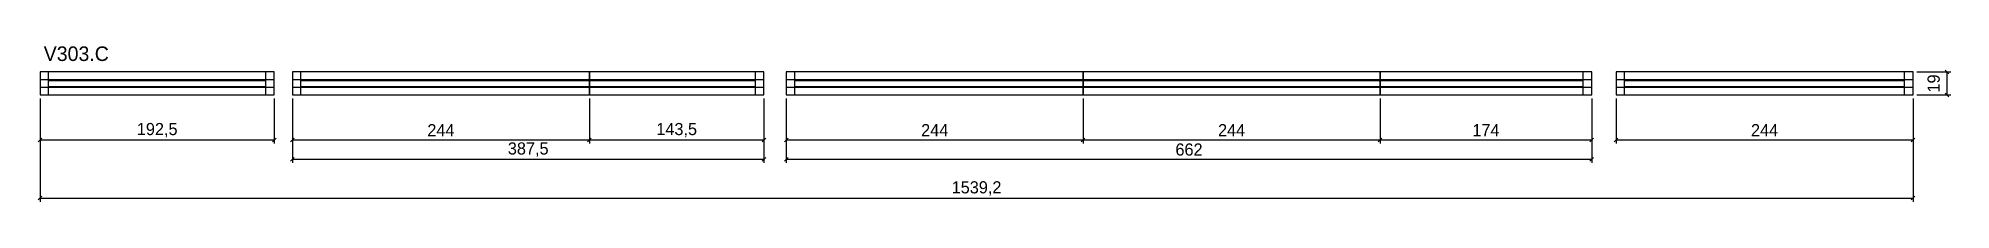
# Model space of a CAD drawing. Extents: x -2 to 1570, y -88 to 40.
import ezdxf

# ---------------------------------------------------------------- set-up
doc = ezdxf.new("R2010")
doc.units = 0
for name, color, linetype in [('COTA', 241, 'Continuous'), ('NOMENCLATURA', 7, 'Continuous'), ('Painéis', 200, 'Continuous'), ('SARR_2.2x7', 40, 'Continuous')]:
    doc.layers.add(name, color=color, linetype=linetype)
doc.dimstyles.new('PAINEL', dxfattribs={"dimtxt": 10, "dimasz": 3, "dimexe": 3, "dimexo": 3, "dimgap": 3, "dimtad": 1, "dimblk": 'OBLIQUE', "dimblk1": 'OBLIQUE', "dimcen": 2.5, "dimclrd": 4, "dimclre": 4, "dimclrt": 240, "dimazin": 3, "dimtfac": 1, "dimtmove": 0, "dimatfit": 3})

# ---------------------------------------------------------------- blocks, each defined once
blk = doc.blocks.new('_OBLIQUE')
at = {"color": 0, "linetype": 'BYBLOCK'}
blk.add_line((-0.5, -0.5), (0.5, 0.5), dxfattribs=at)

msp = doc.modelspace()

# ---------------------------------------------------------------- linework, layer by layer
at = {"layer": 'Painéis'}
for p, q in [((451.4, 0), (451.4, 19)), ((857.2, 0), (857.2, 19)), ((1101.2, 0), (1101.2, 19)), ((0, 12.667), (192.5, 12.667)), ((0, 6.333), (192.5, 6.333)), ((207.4, 12.667), (451.4, 12.667)), ((207.4, 6.333), (451.4, 6.333)), ((451.4, 12.667), (594.9, 12.667)), ((451.4, 6.333), (594.9, 6.333)), ((613.2, 12.667), (857.2, 12.667)), ((613.2, 6.333), (857.2, 6.333)), ((857.2, 12.667), (1101.2, 12.667)), ((857.2, 6.333), (1101.2, 6.333)), ((1101.2, 12.667), (1275.2, 12.667)), ((1101.2, 6.333), (1275.2, 6.333)), ((1295.2, 12.667), (1539.2, 12.667)), ((1295.2, 6.333), (1539.2, 6.333))]:
    msp.add_line(p, q, dxfattribs=at)
for points in [[(0, 0), (192.5, 0), (192.5, 19), (0, 19)], [(207.4, 0), (451.4, 0), (451.4, 19), (207.4, 19)], [(451.4, 0), (594.9, 0), (594.9, 19), (451.4, 19)], [(613.2, 0), (857.2, 0), (857.2, 19), (613.2, 19)], [(857.2, 0), (1101.2, 0), (1101.2, 19), (857.2, 19)], [(1101.2, 0), (1275.2, 0), (1275.2, 19), (1101.2, 19)], [(1295.2, 0), (1539.2, 0), (1539.2, 19), (1295.2, 19)]]:
    msp.add_lwpolyline(points, close=True, dxfattribs=at)
at = {"layer": 'SARR_2.2x7'}
for p, q in [((7, 0), (7, 19)), ((185.5, 0), (185.5, 19)), ((214.4, 0), (214.4, 19)), ((587.9, 0), (587.9, 19)), ((620.2, 0), (620.2, 19)), ((1268.2, 0), (1268.2, 19)), ((1302.2, 0), (1302.2, 19)), ((1532.2, 0), (1532.2, 19)), ((7, 12), (185.5, 12)), ((7, 7), (185.5, 7)), ((214.4, 12), (587.9, 12)), ((214.4, 7), (587.9, 7)), ((620.2, 12), (1268.2, 12)), ((620.2, 7), (1268.2, 7)), ((1302.2, 12), (1532.2, 12)), ((1302.2, 7), (1532.2, 7))]:
    msp.add_line(p, q, dxfattribs=at)

# ---------------------------------------------------------------- texts
at = {"layer": 'NOMENCLATURA'}
msp.add_text('V303.C', height=12, dxfattribs=at).set_placement((3, 28))

# ---------------------------------------------------------------- dimensions: what is measured, and where the dimension line sits
at = {"layer": 'COTA'}
msp.add_linear_dim(base=(1567.2, 0), p1=(1539.2, 0), p2=(1539.2, 19), angle=90, dimstyle='PAINEL', dxfattribs=at).render()
for base, p1, p2 in [((0, -37), (0, 0), (192.5, 0)), ((0, -85), (0, 0), (1539.2, 0)), ((207.4, -37), (207.4, 0), (451.4, 0)), ((207.4, -53), (207.4, 0), (594.9, 0)), ((451.4, -37), (451.4, 0), (594.9, 0)), ((613.2, -37), (613.2, 0), (857.2, 0)), ((613.2, -53), (613.2, 0), (1275.2, 0)), ((857.2, -37), (857.2, 0), (1101.2, 0)), ((1101.2, -37), (1101.2, 0), (1275.2, 0)), ((1295.2, -37), (1295.2, 0), (1539.2, 0))]:
    msp.add_linear_dim(base=base, p1=p1, p2=p2, dimstyle='PAINEL', dxfattribs=at).render()

doc.saveas('drawing.dxf')
